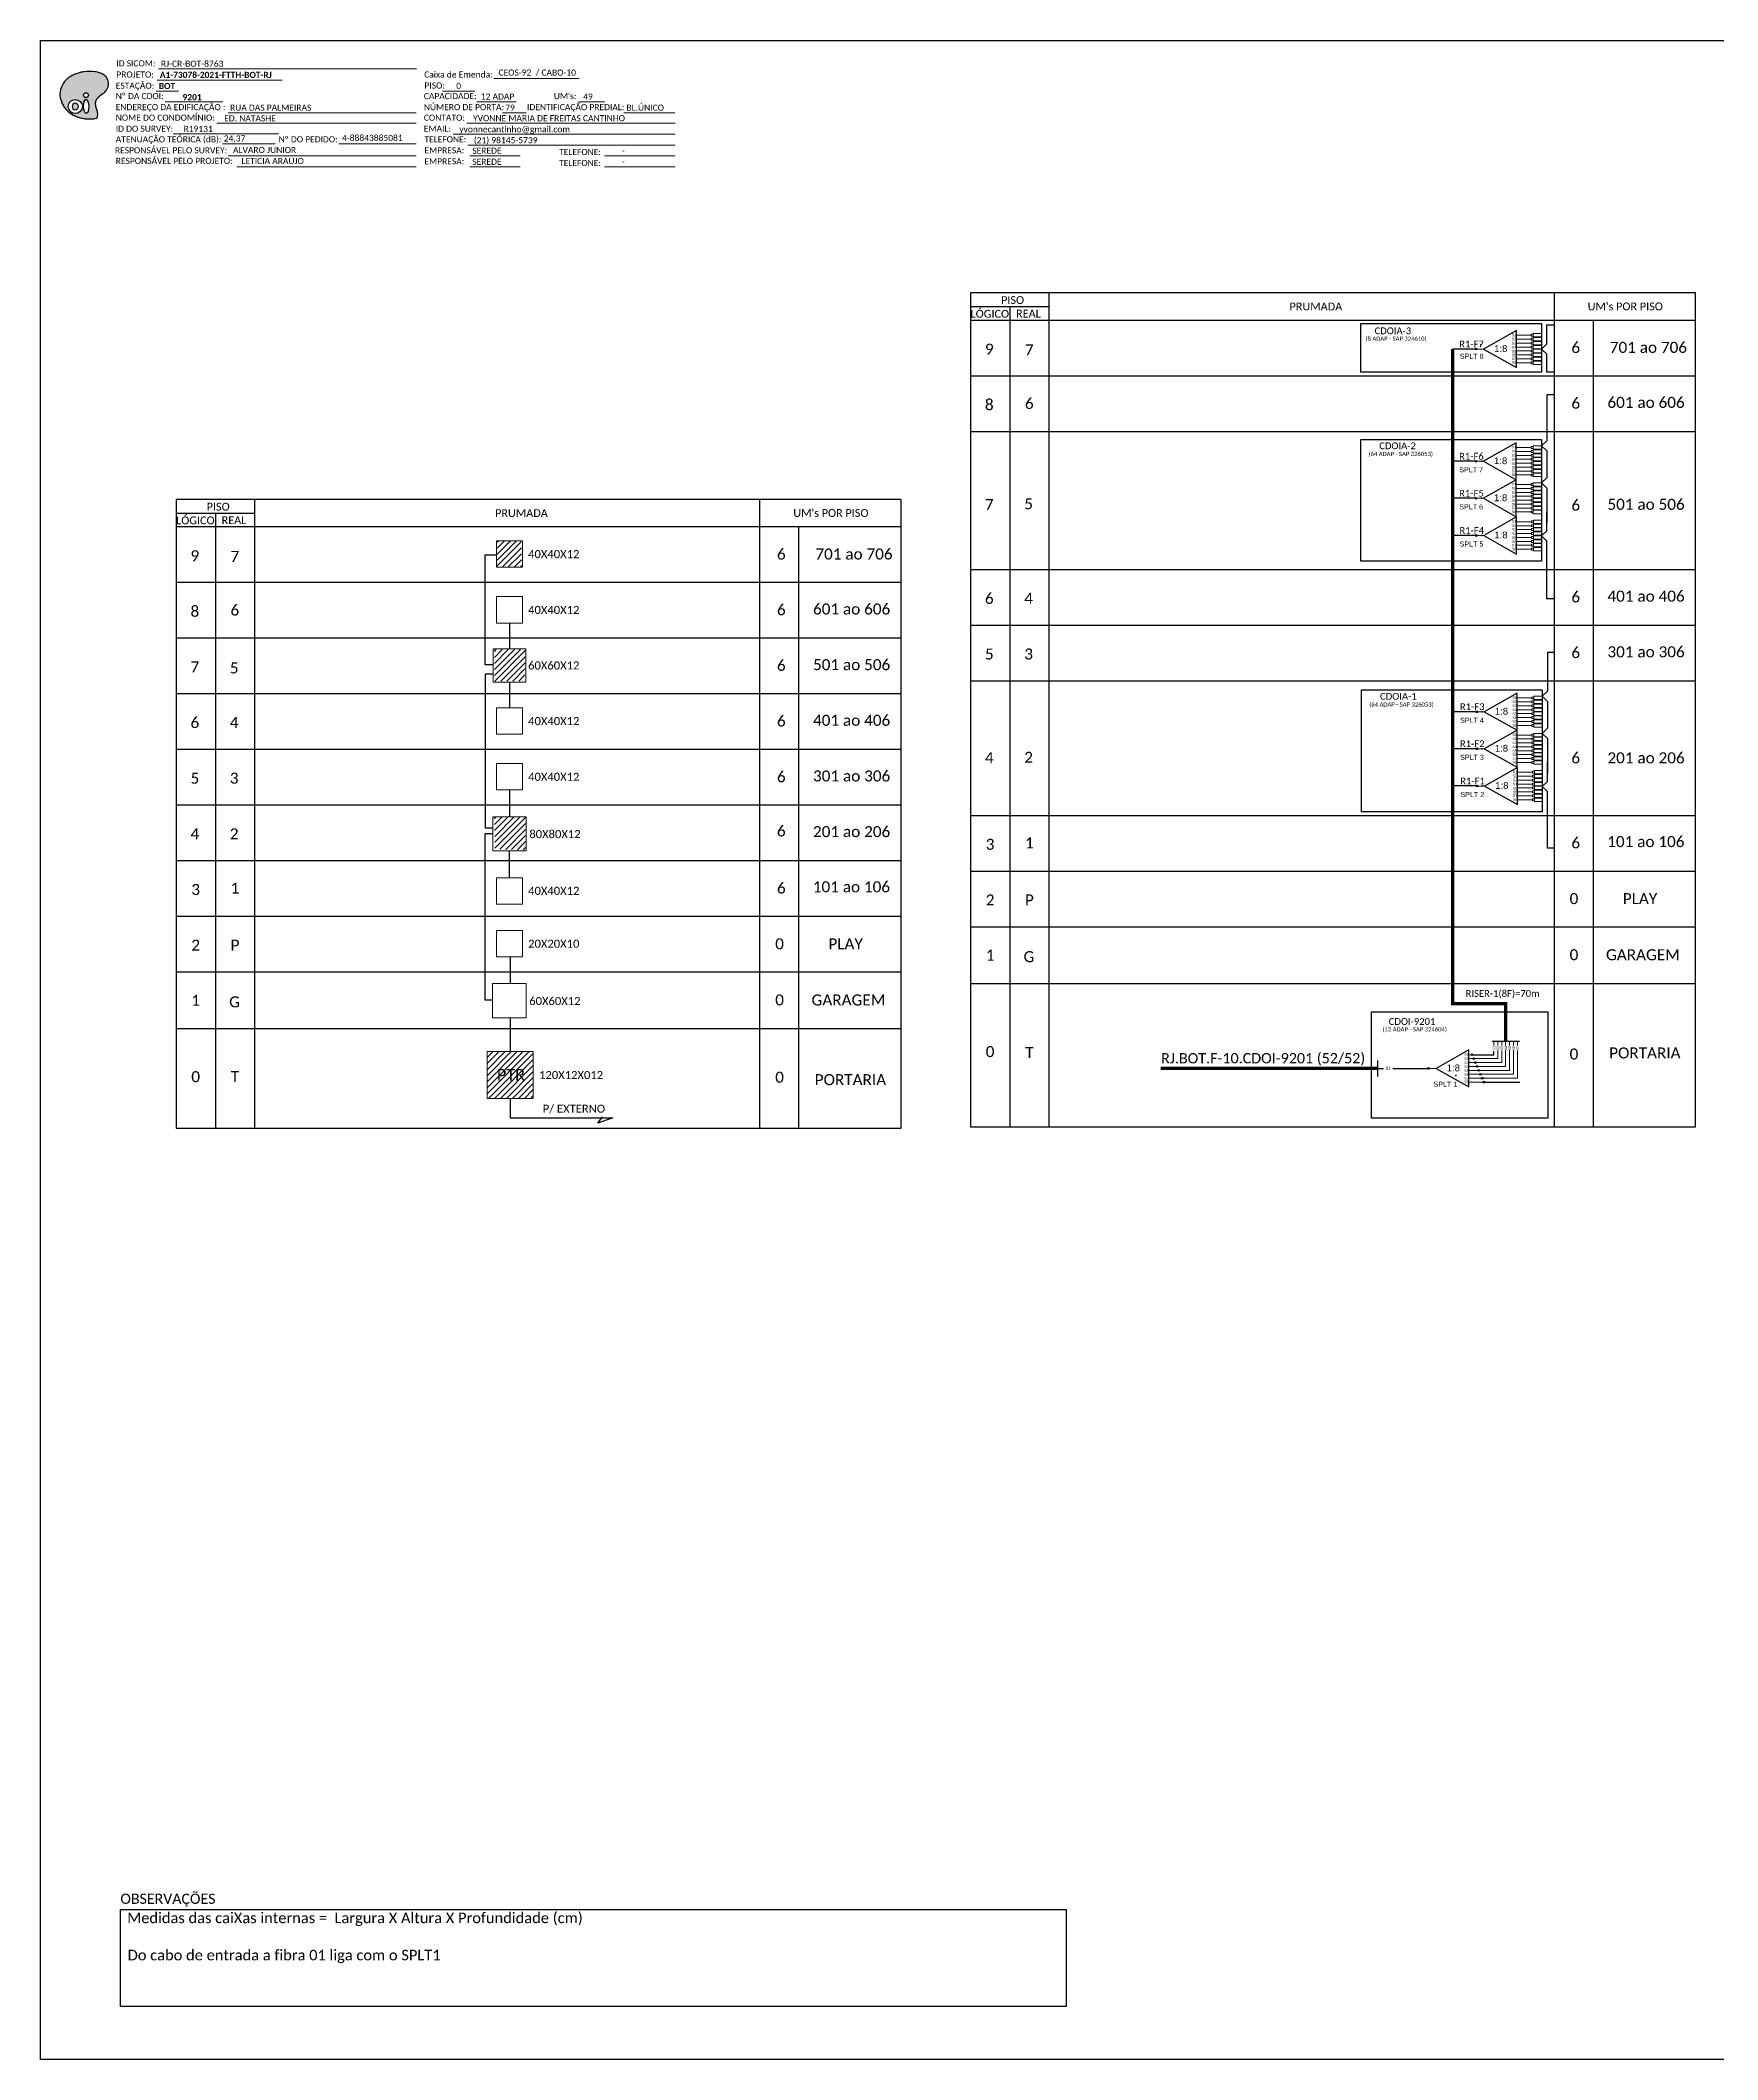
# Model space of a CAD drawing. Extents: x 0 to 841, y 0 to 594.
# Drawn here: x 0 to 493, y 0 to 594 of the extents above; entities that cross this region are included whole.
import ezdxf
from ezdxf.enums import TextEntityAlignment as Align

# ---------------------------------------------------------------- set-up
doc = ezdxf.new("R2010")
doc.units = 0
doc.styles.add('ARIAL', font='arial.ttf')
doc.styles.add('WMF-Calibri0', font='calibri.ttf')
doc.styles.add('WMF-Calibri1', font='calibrib.ttf')
doc.linetypes.add('RESERVA', pattern='A,0.5,-0.15,["RESERVA",Standard,S=0.18,R=0,X=0,Y=-0.1],-1.3', length=1.95)

# ---------------------------------------------------------------- blocks, each defined once
blk = doc.blocks.new('OI')
h = blk.add_hatch(color=40)
edge = h.paths.add_edge_path()
edge.add_spline(control_points=[(4.35, -0.67), (3.92, -0.99), (3.26, -1.5), (2.81, -2.59), (2.9, -3.5), (3.06, -4.27), (3.31, -4.85), (3.37, -5.39), (3.4, -5.88), (3.2, -6.4), (2.54, -6.61), (1.65, -6.63), (0.55, -6.67), (-0.56, -6.42), (-1.61, -6.14), (-2.77, -5.61), (-3.92, -4.77), (-4.89, -3.7), (-5.34, -2.65), (-5.6, -1.94), (-5.85, -0.96), (-5.71, 0.47), (-5.1, 2.02), (-4.14, 3.02), (-3.3, 3.61), (-2.37, 4.16), (-1.36, 4.44), (-0.56, 4.7), (0.79, 4.85), (2.24, 4.97), (3.79, 4.57), (4.67, 4.21), (5.44, 3.65), (5.76, 2.99), (6.03, 2.21), (6.01, 1.46), (5.72, 0.64), (5.31, 0.08), (4.88, -0.38), (4.51, -0.55), (4.35, -0.67)], knot_values=[0, 0, 0, 0, 1.60434, 2.417191, 3.427595, 4.282808, 4.776746, 5.304182, 5.888771, 6.258406, 6.858137, 7.79129, 8.986195, 10.124242, 11.187857, 12.242908, 13.953784, 15.414161, 16.515391, 17.349188, 17.675853, 19.552021, 21.515531, 22.568638, 23.63245, 24.621084, 25.782718, 26.745347, 27.142653, 29.870543, 31.004649, 31.921532, 32.709589, 33.801391, 34.042471, 35.192333, 35.971461, 36.628871, 37.254359, 37.836911, 37.836911, 37.836911, 37.836911], degree=3, periodic=0)
h.paths.add_polyline_path([(1.13, -0.87, -1), (-0.04, -0.87, -1)], flags=16)
edge = h.paths.add_edge_path(flags=16)
edge.add_ellipse((0.56, -3.59), major_axis=(-0.02, 1.71), ratio=0.361305, start_angle=0, end_angle=360)
h.paths.add_polyline_path([(-0.36, -3.62, -1), (-3.8, -3.62, -1)], flags=16)
edge = h.paths.add_edge_path(flags=0)
edge.add_ellipse((-2.08, -3.62), major_axis=(0, 0.885), ratio=0.758294, start_angle=0, end_angle=360)
at = {"color": 40}
for centre, radius in [((-2.08, -3.62), 1.72), ((0.54, -0.87), 0.587)]:
    blk.add_circle(centre, radius, dxfattribs=at)
blk.add_ellipse((-2.08, -3.62), major_axis=(0, 0.885), ratio=0.758294, start_param=-3.141592653589792, end_param=3.141592653589792, dxfattribs=at)
blk.add_ellipse((0.56, -3.59), major_axis=(-0.02, 1.71), ratio=0.361305, dxfattribs=at)
at = {"color": 40, "start_tangent": (-0.800898, -0.598801), "end_tangent": (-0.800898, -0.598801)}
blk.add_spline([(4.35, -0.67), (3.2, -1.78), (2.9, -2.54), (2.92, -3.55), (3.12, -4.38), (3.28, -4.85), (3.37, -5.37), (3.35, -5.95), (3.2, -6.29), (2.66, -6.55), (1.73, -6.63), (0.54, -6.62), (-0.58, -6.41), (-1.6, -6.11), (-2.56, -5.67), (-3.95, -4.67), (-4.89, -3.56), (-5.37, -2.56), (-5.64, -1.78), (-5.72, -1.46), (-5.63, 0.42), (-4.84, 2.22), (-4.13, 2.99), (-3.27, 3.62), (-2.4, 4.09), (-1.3, 4.47), (-0.37, 4.72), (0.02, 4.77), (2.75, 4.8), (3.85, 4.53), (4.69, 4.16), (5.31, 3.68), (5.85, 2.73), (5.93, 2.5), (5.94, 1.35), (5.67, 0.62), (5.29, 0.08), (4.84, -0.36), (4.35, -0.67)], degree=3, dxfattribs=at)
blk = doc.blocks.new('SPLITTER_')
blk.add_point((0, 0))
at = {"style": 'ARIAL', "flags": 4}
blk.add_attdef('SPLT', (0, -3.26), '', height=1.5, dxfattribs=at)
blk = doc.blocks.new('SPLT_1-8_SC-APC')
at = {"color": 1}
blk.add_lwpolyline([(-7.37, -2.1), (-17.04, -7.55), (-7.37, -13), (-7.37, -2.1)], dxfattribs=at)
at = {"color": 3, "lineweight": 0}
for points in [[(-2.99, -3.51), (-7.37, -3.51)], [(-7.37, -4.66), (-2.99, -4.66)], [(-7.37, -5.82), (-2.99, -5.82)], [(-2.41, -3.02), (-2.41, -4)], [(-2.41, -3.02), (0, -3.02)], [(-2.41, -4), (0, -4)], [(-2.41, -4.17), (-2.41, -5.16)], [(-2.41, -4.17), (0, -4.17)], [(-2.41, -5.16), (0, -5.16)], [(-2.41, -5.32), (-2.41, -6.31)], [(-2.41, -5.32), (0, -5.32)], [(-7.37, -6.97), (-2.99, -6.97)], [(-7.37, -8.12), (-2.99, -8.12)], [(-7.37, -9.28), (-2.99, -9.28)], [(-7.37, -10.43), (-2.99, -10.43)], [(-7.37, -11.58), (-2.99, -11.58)], [(-2.41, -6.31), (0, -6.31)], [(-2.41, -6.48), (-2.41, -7.46)], [(-2.41, -6.48), (0, -6.48)], [(-2.41, -7.46), (0, -7.46)], [(-2.41, -7.63), (-2.41, -8.62)], [(-2.41, -7.63), (0, -7.63)], [(-2.41, -8.62), (0, -8.62)], [(-2.41, -8.78), (-2.41, -9.77)], [(-2.41, -8.78), (0, -8.78)], [(-2.41, -9.77), (0, -9.77)], [(-2.41, -9.94), (-2.41, -10.92)], [(-2.41, -9.94), (0, -9.94)], [(-2.41, -10.92), (0, -10.92)], [(-2.41, -11.09), (-2.41, -12.08)], [(-2.41, -11.09), (0, -11.09)], [(-2.41, -12.08), (0, -12.08)]]:
    blk.add_lwpolyline(points, dxfattribs=at)
for points in [[(-2.99, -3.22), (-2.41, -3.22), (-2.41, -3.8), (-2.99, -3.8)], [(-2.99, -4.38), (-2.41, -4.38), (-2.41, -4.95), (-2.99, -4.95)], [(-2.99, -5.53), (-2.41, -5.53), (-2.41, -6.1), (-2.99, -6.1)], [(-2.99, -6.68), (-2.41, -6.68), (-2.41, -7.26), (-2.99, -7.26)], [(-2.99, -7.84), (-2.41, -7.84), (-2.41, -8.41), (-2.99, -8.41)], [(-2.99, -8.99), (-2.41, -8.99), (-2.41, -9.56), (-2.99, -9.56)], [(-2.99, -10.14), (-2.41, -10.14), (-2.41, -10.72), (-2.99, -10.72)], [(-2.99, -11.3), (-2.41, -11.3), (-2.41, -11.87), (-2.99, -11.87)]]:
    blk.add_lwpolyline(points, close=True, dxfattribs=at)
at = {"color": 1, "lineweight": 0}
blk.add_lwpolyline([(-17.04, -7.55), (-19.26, -7.55)], dxfattribs=at)
at = {"color": 1, "style": 'ARIAL'}
for s, height, p in [('S1', 0.75, (-8.74, -3.78)), ('S2', 0.75, (-8.74, -4.97)), ('S3', 0.75, (-8.74, -6.18)), ('1:8', 2, (-13.91, -8.4)), ('S4', 0.75, (-8.74, -7.36)), ('S5', 0.75, (-8.74, -8.57)), ('S6', 0.75, (-8.74, -9.69)), ('S7', 0.75, (-8.74, -10.78)), ('S8', 0.75, (-8.74, -11.9))]:
    blk.add_text(s, height=height, dxfattribs=at).set_placement(p)
blk = doc.blocks.new('SPLITTER FUTURO')
blk.add_point((0, 0))
at = {"style": 'ARIAL', "text_generation_flag": 6, "flags": 4}
for tag, p, height in [('SPLT', (-6.22, -4.1), 1.5), ('INSTAL.', (-6.25, -6.09), 1.25)]:
    blk.add_attdef(tag, p, '', height=height, rotation=180, dxfattribs=at)

msp = doc.modelspace()

# ---------------------------------------------------------------- hatches: boundary and pattern name
h = msp.add_hatch(color=3)
h.dxf.hatch_style = 1
edge = h.paths.add_edge_path()
edge.add_arc((422.39, 503.21), 0.242, 0, 360)
h = msp.add_hatch(color=3)
h.dxf.hatch_style = 1
edge = h.paths.add_edge_path()
edge.add_arc((422.39, 470.2), 0.256, -180, 180, ccw=False)
h = msp.add_hatch(color=3)
h.dxf.hatch_style = 1
edge = h.paths.add_edge_path()
edge.add_arc((422.39, 459.3), 0.256, -180, 180, ccw=False)
h = msp.add_hatch()
h.set_pattern_fill('ANSI31', color=1, scale=10, style=0)
h.set_pattern_definition([(45, (-481.6608, 49.5619), (-0.8838835, 0.8838835), [])])
h.paths.add_polyline_path([(141.49, 446.8), (134.45, 446.8), (134.32, 439.29), (141.63, 439.09)])
h.paths.add_polyline_path([(141.84, 437.88), (141.84, 437.88), (141.84, 443.03), (141.84, 443.03)], flags=24)
h = msp.add_hatch(color=3)
h.dxf.hatch_style = 1
edge = h.paths.add_edge_path()
edge.add_arc((422.5, 448.35), 0.256, -180, 180, ccw=False)
h = msp.add_hatch()
h.set_pattern_fill('ANSI31', color=1, scale=10, style=0)
h.set_pattern_definition([(45, (-482.2369, 17.6394), (-0.8838835, 0.8838835), [])])
h.paths.add_polyline_path([(142.67, 414.86), (133.6, 414.79), (133.6, 405.52), (142.53, 405.52)])
h.paths.add_polyline_path([(141.26, 405.96), (141.26, 405.96), (141.26, 411.1), (141.26, 411.1)], flags=24)
h = msp.add_hatch(color=3)
h.dxf.hatch_style = 1
edge = h.paths.add_edge_path()
edge.add_arc((422.63, 396.51), 0.256, -180, 180, ccw=False)
h = msp.add_hatch(color=3)
h.dxf.hatch_style = 1
edge = h.paths.add_edge_path()
edge.add_arc((422.63, 385.61), 0.256, -180, 180, ccw=False)
h = msp.add_hatch()
h.set_pattern_fill('ANSI31', color=1, scale=10, style=0)
h.set_pattern_definition([(45, (-457.8024, -17.5247), (-0.8838835, 0.8838835), [])])
h.paths.add_polyline_path([(156.27, 370.79), (165.7, 370.79), (165.7, 375.94), (156.27, 375.94)], flags=9)
h = msp.add_hatch(color=3)
h.dxf.hatch_style = 1
edge = h.paths.add_edge_path()
edge.add_arc((422.74, 374.67), 0.256, -180, 180, ccw=False)
h = msp.add_hatch()
h.set_pattern_fill('ANSI31', color=1, scale=10, style=0)
h.set_pattern_definition([(45, (-482.4231, -31.7301), (-0.8838835, 0.8838835), [])])
h.paths.add_polyline_path([(142.71, 365.38), (133.5, 365.58), (133.77, 356.11), (142.77, 355.86)])
h.paths.add_polyline_path([(141.08, 356.59), (141.08, 356.59), (141.08, 361.73), (141.08, 361.73)], flags=24)
h = msp.add_hatch()
h.set_pattern_fill('ANSI31', color=1, scale=10, style=0)
h.set_pattern_definition([(45, (-480.1577, -101.2024), (-0.8838835, 0.8838835), [])])
h.paths.add_polyline_path([(145.03, 296.52), (131.46, 296.52), (131.46, 282.76), (145.03, 282.76)])
h.paths.add_polyline_path([(133.92, 287.11), (143.34, 287.11), (143.34, 292.26), (133.92, 292.26)], flags=24)
h = msp.add_hatch(color=3)
h.dxf.hatch_style = 1
edge = h.paths.add_edge_path()
edge.add_arc((408.43, 291.58), 0.256, 0, 360)
h = msp.add_hatch(color=3)
h.dxf.hatch_style = 1
edge = h.paths.add_edge_path()
edge.add_arc((421.2, 295.62), 0.242, 0, 360)
h = msp.add_hatch(color=3)
h.dxf.hatch_style = 1
edge = h.paths.add_edge_path()
edge.add_arc((421.7, 294.47), 0.242, 0, 360)
h = msp.add_hatch(color=3)
h.dxf.hatch_style = 1
edge = h.paths.add_edge_path()
edge.add_arc((422.2, 293.31), 0.242, 0, 360)
h = msp.add_hatch(color=3)
h.dxf.hatch_style = 1
edge = h.paths.add_edge_path()
edge.add_arc((422.7, 292.16), 0.242, 0, 360)
h = msp.add_hatch(color=3)
h.dxf.hatch_style = 1
edge = h.paths.add_edge_path()
edge.add_arc((423.2, 291.01), 0.242, 0, 360)
h = msp.add_hatch(color=3)
h.dxf.hatch_style = 1
edge = h.paths.add_edge_path()
edge.add_arc((423.7, 289.85), 0.242, 0, 360)
h = msp.add_hatch(color=3)
h.dxf.hatch_style = 1
edge = h.paths.add_edge_path()
edge.add_arc((424.2, 288.7), 0.242, 0, 360)
h = msp.add_hatch(color=3)
h.dxf.hatch_style = 1
edge = h.paths.add_edge_path()
edge.add_arc((424.7, 287.55), 0.242, 0, 360)

# ---------------------------------------------------------------- linework, layer by layer
at = {"color": 5}
msp.add_line((422.39, 503.21), (415.53, 503.21), dxfattribs=at)
msp.add_lwpolyline([(0, 594), (841, 594), (841, 0), (0, 0)], close=True)
at = {"color": 7, "lineweight": 0}
for points in [[(34.35, 582.31), (71.14, 582.31)], [(34.74, 585.59), (110.71, 585.59)], [(133.39, 582.8), (158.52, 582.8)], [(34.06, 579.03), (40.61, 579.03)], [(118.34, 579.07), (127.83, 579.07)], [(36.72, 575.96), (53.69, 575.96)], [(55.29, 572.72), (110.55, 572.72)], [(128.39, 575.96), (140.01, 575.96)], [(135.98, 572.72), (142.92, 572.72)], [(158.33, 575.96), (166, 575.96)], [(171.67, 572.72), (186.71, 572.72)], [(39.04, 566.55), (70.09, 566.55)], [(51.88, 569.61), (110.55, 569.61)], [(121.47, 566.38), (186.74, 566.38)], [(125.51, 569.61), (186.74, 569.61)], [(53.58, 563.58), (69.09, 563.58)], [(55.29, 560.03), (110.55, 560.03)], [(87.81, 563.58), (110.57, 563.58)], [(125.75, 563.14), (186.74, 563.14)], [(126.36, 560.03), (141.16, 560.03)], [(165.97, 560.03), (186.74, 560.03)], [(57.78, 556.79), (110.55, 556.79)], [(126.36, 556.79), (141.16, 556.79)], [(165.97, 556.79), (186.74, 556.79)], [(421.2, 295.62), (420.32, 295.62)], [(421.2, 295.62), (420.32, 295.62)], [(420.32, 294.47), (421.7, 294.47)], [(420.32, 294.47), (421.7, 294.47)], [(420.32, 293.31), (422.2, 293.31)], [(420.32, 293.31), (422.2, 293.31)], [(420.32, 292.16), (422.7, 292.16)], [(420.32, 292.16), (422.7, 292.16)], [(420.32, 291.01), (423.2, 291.01)], [(420.32, 291.01), (423.2, 291.01)], [(420.32, 289.85), (423.7, 289.85)], [(420.32, 289.85), (423.7, 289.85)], [(420.32, 288.7), (424.2, 288.7)], [(420.32, 288.7), (424.2, 288.7)], [(420.32, 287.55), (424.7, 287.55)]]:
    msp.add_lwpolyline(points, dxfattribs=at)
at = {"color": 0}
for points in [[(486.96, 519.76), (273.64, 519.76)], [(296.79, 515.64), (273.64, 515.64)], [(253.22, 458.98), (39.91, 458.98)], [(63.05, 454.86), (39.91, 454.86)]]:
    msp.add_lwpolyline(points, dxfattribs=at)
for points in [[(273.64, 519.76), (273.64, 274.39), (486.96, 274.39), (486.96, 519.76)], [(296.79, 274.39), (296.79, 519.76)], [(445.37, 519.76), (445.37, 274.39)], [(273.64, 511.73), (486.96, 511.73)], [(285.22, 515.64), (285.22, 274.39)], [(456.94, 274.39), (456.94, 511.53)], [(273.64, 495.36), (486.96, 495.36)], [(273.64, 478.99), (486.96, 478.99)], [(39.91, 458.98), (39.91, 274), (253.22, 274), (253.22, 458.98)], [(63.05, 274), (63.05, 458.98)], [(211.63, 458.98), (211.63, 274)], [(51.48, 454.86), (51.48, 274)], [(39.91, 450.95), (253.22, 450.95)], [(223.2, 274), (223.2, 450.75)], [(39.91, 434.58), (253.22, 434.58)], [(273.64, 438.36), (486.96, 438.36)], [(273.64, 421.99), (486.96, 421.99)], [(39.91, 418.21), (253.22, 418.21)], [(273.64, 405.62), (486.96, 405.62)], [(39.91, 401.84), (253.22, 401.84)], [(39.91, 385.47), (253.22, 385.47)], [(39.91, 369.1), (253.22, 369.1)], [(273.64, 366.02), (486.96, 366.02)], [(39.91, 352.72), (253.22, 352.72)], [(273.64, 349.65), (486.96, 349.65)], [(39.91, 336.35), (253.22, 336.35)], [(273.64, 333.28), (486.96, 333.28)], [(39.91, 319.98), (253.22, 319.98)], [(273.64, 316.6), (486.96, 316.6)], [(39.91, 303.3), (253.22, 303.3)]]:
    msp.add_lwpolyline(points)
at = {"color": 1}
for points in [[(388.52, 510.75), (441.65, 510.75), (441.65, 496.43), (388.52, 496.43)], [(388.5, 476.62), (441.62, 476.62), (441.62, 440.79), (388.5, 440.79)], [(388.73, 402.94), (441.86, 402.94), (441.86, 367.1), (388.73, 367.1)], [(391.65, 308.18), (443.54, 308.18), (443.54, 276.91), (391.65, 276.91)]]:
    msp.add_lwpolyline(points, close=True, dxfattribs=at)
at = {"color": 3}
for points in [[(445.37, 496.4), (443.22, 496.4), (443.22, 501.7), (441.65, 503.21), (443.22, 504.72), (443.22, 510.36), (445.37, 510.36)], [(445.37, 489.7), (443.2, 489.7), (443.19, 476.23), (441.62, 474.73), (443.19, 473.22), (443.19, 465.34), (441.62, 463.83), (443.19, 462.32), (443.19, 452.05), (443.19, 452.05)], [(445.37, 429.74), (443.2, 429.74), (443.2, 446.71), (441.63, 448.21), (443.2, 449.72), (443.2, 455.36), (443.2, 455.36)], [(133.18, 410.29), (130.83, 410.29), (130.83, 442.67), (134.19, 442.67)], [(138.03, 422.6), (138.03, 415.04)], [(445.37, 413.98), (443.44, 413.98), (443.43, 402.55), (441.86, 401.04), (443.43, 399.53), (443.43, 391.65), (441.86, 390.14), (443.43, 388.63), (443.43, 378.36), (443.43, 378.36)], [(133.18, 407.55), (130.83, 407.55), (130.83, 362.39), (133.08, 362.39)], [(138.02, 405.22), (138.02, 397.67)], [(445.37, 356.37), (443.44, 356.37), (443.44, 373.02), (441.87, 374.52), (443.44, 376.03), (443.44, 381.67), (443.44, 381.67)], [(138.03, 373.53), (138.03, 365.62)], [(132.96, 311.64), (130.83, 311.64), (130.83, 360.64), (133.08, 360.64)], [(138.03, 347.67), (138.03, 355.58)], [(138.25, 324.41), (138.25, 316.52)], [(138.25, 306.48), (138.25, 296.23)], [(393.49, 291.58), (395.22, 291.58)], [(397.95, 291.58), (408.46, 291.58)]]:
    msp.add_lwpolyline(points, dxfattribs=at)
at = {"color": 5, "const_width": 1}
msp.add_lwpolyline([(415.53, 503.21), (415.53, 310.66), (431.12, 310.66), (431.12, 299.62)], dxfattribs=at)
at = {"color": 5}
for points in [[(422.36, 470.2), (415.53, 470.2)], [(422.36, 459.3), (415.53, 459.3)], [(422.47, 448.35), (415.53, 448.35)], [(422.6, 396.51), (415.53, 396.51)], [(422.6, 385.61), (415.53, 385.61)], [(422.71, 374.67), (415.53, 374.67)], [(427.11, 299.62), (435.16, 299.62)], [(421.44, 295.62), (427.64, 295.62), (427.64, 296.66)]]:
    msp.add_lwpolyline(points, dxfattribs=at)
at = {"color": 1, "lineweight": 0}
for points in [[(141.85, 446.78), (134.19, 446.78), (134.19, 439.01), (141.85, 439.01)], [(142.86, 415.04), (133.18, 415.04), (133.18, 405.22), (142.86, 405.22)], [(142.98, 365.62), (133.08, 365.62), (133.08, 355.58), (142.98, 355.58)], [(131.46, 296.52), (145.03, 296.52), (145.03, 282.76), (131.46, 282.76)]]:
    msp.add_lwpolyline(points, close=True, dxfattribs=at)
at = {"lineweight": 0}
for points in [[(141.86, 430.37), (134.2, 430.37), (134.2, 422.6), (141.86, 422.6)], [(141.85, 397.67), (134.19, 397.67), (134.19, 389.9), (141.85, 389.9)], [(141.85, 381.29), (134.19, 381.29), (134.19, 373.53), (141.85, 373.53)], [(141.85, 339.9), (134.19, 339.9), (134.19, 347.67), (141.85, 347.67)], [(141.85, 332.18), (134.19, 332.18), (134.19, 324.41), (141.85, 324.41)], [(142.95, 316.52), (133.04, 316.52), (133.04, 306.48), (142.95, 306.48)]]:
    msp.add_lwpolyline(points, close=True, dxfattribs=at)
at = {"color": 1}
for points in [[(420.32, 297.03), (410.65, 291.58), (420.32, 286.13), (420.32, 297.03)], [(420.32, 297.03), (410.65, 291.58), (420.32, 286.13), (420.32, 297.03)], [(393.49, 289.22), (393.49, 293.94)], [(138.25, 282.76), (138.25, 277.06), (168.39, 277.06)], [(163.97, 275.47), (165.38, 277.3)], [(168.39, 277.06), (163.97, 275.47)]]:
    msp.add_lwpolyline(points, dxfattribs=at)
at = {"color": 5, "lineweight": 0}
for points in [[(427.64, 299.62), (427.64, 298.3)], [(428.8, 299.62), (428.8, 298.33)], [(429.96, 299.62), (429.96, 298.33)], [(431.11, 299.62), (431.11, 298.33)], [(432.27, 299.62), (432.27, 298.33)], [(433.43, 299.62), (433.43, 298.33)], [(434.58, 299.6), (434.58, 298.32)], [(421.94, 294.47), (428.8, 294.47), (428.8, 296.91)], [(422.44, 293.31), (429.95, 293.31), (429.95, 296.9)], [(422.94, 292.16), (431.11, 292.16), (431.11, 296.91)], [(423.44, 291.01), (432.27, 291.01), (432.27, 296.91)], [(423.94, 289.85), (433.42, 289.85), (433.42, 296.91)], [(424.2, 288.7), (434.58, 288.7), (434.58, 296.9)]]:
    msp.add_lwpolyline(points, dxfattribs=at)
at = {"color": 1, "const_width": 1}
msp.add_lwpolyline([(329.64, 291.63), (393.49, 291.63)], dxfattribs=at)
at = {"color": 1, "lineweight": 0}
msp.add_lwpolyline([(410.65, 291.58), (408.43, 291.58)], dxfattribs=at)
msp.add_lwpolyline([(410.65, 291.58), (408.43, 291.58)], dxfattribs=at)
at = {"color": 8, "linetype": 'RESERVA', "ltscale": 4}
msp.add_lwpolyline([(424.7, 287.55), (435.28, 287.55)], dxfattribs=at)
at = {"color": 0}
msp.add_lwpolyline([(23.56, 44.2), (301.81, 44.2), (301.81, 15.6), (23.56, 15.6)], close=True, dxfattribs=at)
at = {"color": 3}
for centre, radius in [((422.39, 503.21), 0.242), ((422.39, 470.2), 0.256), ((422.39, 459.3), 0.256), ((422.5, 448.35), 0.256), ((422.63, 396.51), 0.256), ((422.63, 385.61), 0.256), ((422.74, 374.67), 0.256), ((408.43, 291.58), 0.256), ((421.2, 295.62), 0.242), ((421.7, 294.47), 0.242), ((422.2, 293.31), 0.242), ((422.7, 292.16), 0.242), ((423.2, 291.01), 0.242), ((423.2, 291.01), 0.242), ((423.7, 289.85), 0.242), ((423.7, 289.85), 0.242), ((424.2, 288.7), 0.242), ((424.2, 288.7), 0.242), ((424.7, 287.55), 0.242), ((424.7, 287.55), 0.242)]:
    msp.add_circle(centre, radius, dxfattribs=at)

# ---------------------------------------------------------------- block references
at = {"color": 7, "xscale": 1.213923925138498, "yscale": 1.213923925184645, "zscale": 1.213923925163967, "rotation": 0.1532896023337312}
msp.add_blockref('OI', (12.77, 578.94), dxfattribs=at)
at = {"color": 3}
for p in [(441.65, 510.75), (441.62, 477.74), (441.62, 466.85), (441.73, 455.9), (441.86, 404.06), (441.86, 393.16), (441.97, 382.21)]:
    msp.add_blockref('SPLT_1-8_SC-APC', p, dxfattribs=at)
ref = msp.add_blockref('SPLITTER FUTURO', (423.85, 504.42))
ref.add_attrib('SPLT', 'SPLT 8', (417.63, 500.32), dxfattribs={"height": 1.5, "rotation": 180, "style": 'ARIAL', "text_generation_flag": 6})
ref = msp.add_blockref('SPLITTER_', (424.01, 470.2), dxfattribs=dict(xscale=-1))
ref.add_attrib('SPLT', 'SPLT 7', (417.48, 466.94), dxfattribs={"height": 1.5, "style": 'ARIAL'})
ref = msp.add_blockref('SPLITTER_', (424.01, 459.3), dxfattribs=dict(xscale=-1))
ref.add_attrib('SPLT', 'SPLT 6', (417.48, 456.04), dxfattribs={"height": 1.5, "style": 'ARIAL'})
ref = msp.add_blockref('SPLITTER_', (424.11, 448.35), dxfattribs=dict(xscale=-1))
ref.add_attrib('SPLT', 'SPLT 5', (417.58, 445.09), dxfattribs={"height": 1.5, "style": 'ARIAL'})
ref = msp.add_blockref('SPLITTER_', (424.25, 396.51), dxfattribs=dict(xscale=-1))
ref.add_attrib('SPLT', 'SPLT 4', (417.72, 393.25), dxfattribs={"height": 1.5, "style": 'ARIAL'})
ref = msp.add_blockref('SPLITTER_', (424.25, 385.61), dxfattribs=dict(xscale=-1))
ref.add_attrib('SPLT', 'SPLT 3', (417.72, 382.35), dxfattribs={"height": 1.5, "style": 'ARIAL'})
ref = msp.add_blockref('SPLITTER_', (424.35, 374.67), dxfattribs=dict(xscale=-1))
ref.add_attrib('SPLT', 'SPLT 2', (417.82, 371.4), dxfattribs={"height": 1.5, "style": 'ARIAL'})
ref = msp.add_blockref('SPLITTER_', (416.43, 289.46), dxfattribs=dict(xscale=-1))
ref.add_attrib('SPLT', 'SPLT 1', (409.9, 286.2), dxfattribs={"height": 1.5, "style": 'ARIAL'})

# ---------------------------------------------------------------- texts
at = {"color": 7, "lineweight": 0, "style": 'WMF-Calibri0'}
for s, height, p in [('ID SICOM:', 1.793, (22.34, 586.34)), ('PROJETO: ', 1.793, (22.34, 583.06)), ('Caixa de Emenda:', 1.7927, (112.93, 583.06)), ('ESTAÇÃO:', 1.793, (22.17, 579.78)), ('Nº DA CDOI:', 1.7927, (22.17, 576.71)), ('CAPACIDADE:', 1.7927, (112.82, 576.71)), ('PISO:', 1.793, (113, 579.82)), ("UM's:", 1.793, (151.07, 576.71)), ('ENDEREÇO DA EDIFICAÇÃO :', 1.7927, (22.17, 573.47)), ('NOME DO CONDOMÍNIO:', 1.7927, (22.17, 570.36)), ('CONTATO:', 1.793, (112.82, 570.36)), ('NÚMERO DE PORTA:', 1.7927, (112.82, 573.47)), ('IDENTIFICAÇÃO PREDIAL:', 1.7927, (143.19, 573.47)), ('ATENUAÇÃO TEÓRICA (dB):', 1.7927, (22.17, 564.01)), ('ID DO SURVEY:', 1.7927, (22.17, 567.12)), ('Nº DO PEDIDO:', 1.7927, (70.1, 564.01)), ('EMAIL:', 1.793, (112.82, 567.12)), ('TELEFONE:', 1.793, (113, 564.01)), ('RESPONSÁVEL PELO SURVEY:', 1.7927, (21.93, 560.77)), ('RESPONSÁVEL PELO PROJETO:', 1.7927, (22.17, 557.66)), ('EMPRESA:', 1.793, (113, 560.77)), ('EMPRESA:', 1.793, (113, 557.54)), ('TELEFONE:', 1.793, (152.61, 560.27)), ('TELEFONE:', 1.793, (152.61, 557.03))]:
    msp.add_text(s, height=height, dxfattribs=at).set_placement(p)
at = {"color": 7}
for s, height, style, p in [('A1-73078-2021-FTTH-BOT-RJ', 1.7927, 'WMF-Calibri1', (35.15, 582.96)), ('CEOS-92  / CABO-10', 1.7927, 'WMF-Calibri0', (134.78, 583.64)), ('BOT', 1.793, 'WMF-Calibri1', (34.85, 579.68)), ('0', 1.79, 'WMF-Calibri0', (122.36, 579.72)), ('12 ADAP', 1.793, 'WMF-Calibri0', (129.57, 576.58)), ('49', 1.793, 'WMF-Calibri0', (159.69, 576.56)), ('ED. NATASHE', 1.7927, 'WMF-Calibri0', (54.08, 570.19)), ('RUA DAS PALMEIRAS ', 1.7927, 'WMF-Calibri0', (55.8, 573.31)), ('YVONNE MARIA DE FREITAS CANTINHO', 1.7927, 'WMF-Calibri0', (127.29, 570.21)), ('79', 1.793, 'WMF-Calibri0', (136.79, 573.32)), ('BL.ÚNICO', 1.793, 'WMF-Calibri0', (172.43, 573.32)), ('R19131', 1.793, 'WMF-Calibri0', (42.13, 567.08)), ('24,37', 1.793, 'WMF-Calibri0', (53.95, 564.25)), ('4-88843885081 ', 1.7927, 'WMF-Calibri0', (88.75, 564.42)), ('yvonnecantinho@gmail.com', 1.7927, 'WMF-Calibri0', (123.25, 566.97)), ('(21) 98145-5739', 1.7927, 'WMF-Calibri0', (127.53, 563.74)), ('ALVARO JUNIOR', 1.7927, 'WMF-Calibri0', (56.69, 560.87)), ('LETICIA ARAUJO', 1.7927, 'WMF-Calibri0', (59.18, 557.63)), ('SEREDE', 1.793, 'WMF-Calibri0', (127.07, 560.63)), ('SEREDE', 1.793, 'WMF-Calibri0', (127.07, 557.39)), ('       -', 1.793, 'WMF-Calibri0', (166.67, 560.63)), ('       -    ', 1.7927, 'WMF-Calibri0', (166.67, 557.39)), ('701 ao 706', 3.24, 'WMF-Calibri0', (461.76, 502.07)), ('601 ao 606', 3.24, 'WMF-Calibri0', (461.07, 485.89)), ('501 ao 506', 3.24, 'WMF-Calibri0', (461.07, 455.91)), ('40X40X12', 2.373, 'WMF-Calibri0', (143.51, 441.68)), ('701 ao 706', 3.24, 'WMF-Calibri0', (228.02, 441.29)), ('601 ao 606', 3.24, 'WMF-Calibri0', (227.33, 425.12)), ('401 ao 406', 3.24, 'WMF-Calibri0', (461.07, 428.89)), ('40X40X12', 2.373, 'WMF-Calibri0', (143.51, 425.27)), ('301 ao 306', 3.24, 'WMF-Calibri0', (461.07, 412.52)), ('60X60X12', 2.373, 'WMF-Calibri0', (143.51, 408.94)), ('501 ao 506', 3.24, 'WMF-Calibri0', (227.33, 408.74)), ('40X40X12', 2.373, 'WMF-Calibri0', (143.51, 392.57)), ('401 ao 406', 3.24, 'WMF-Calibri0', (227.33, 392.37)), ('201 ao 206', 3.24, 'WMF-Calibri0', (461.07, 381.33)), ('40X40X12', 2.373, 'WMF-Calibri0', (143.51, 376.19)), ('301 ao 306', 3.24, 'WMF-Calibri0', (227.33, 376)), ('201 ao 206', 3.24, 'WMF-Calibri0', (227.33, 359.63)), ('80X80X12', 2.373, 'WMF-Calibri0', (143.87, 359.33)), ('101 ao 106', 3.24, 'WMF-Calibri0', (461.01, 356.69)), ('40X40X12', 2.373, 'WMF-Calibri0', (143.51, 342.64)), ('101 ao 106', 3.24, 'WMF-Calibri0', (227.27, 343.39)), ('PLAY', 3.24, 'WMF-Calibri0', (465.6, 339.9)), ('20X20X10', 2.373, 'WMF-Calibri0', (143.51, 327.08)), ('PLAY', 3.24, 'WMF-Calibri0', (231.86, 326.61)), ('GARAGEM', 3.24, 'WMF-Calibri0', (460.64, 323.4)), ('60X60X12', 2.373, 'WMF-Calibri0', (143.84, 310.23)), ('GARAGEM', 3.24, 'WMF-Calibri0', (226.9, 310.1)), ('PORTARIA', 3.24, 'WMF-Calibri0', (461.57, 294.52)), ('PTR', 3.433, 'WMF-Calibri0', (134.32, 287.99)), ('120X12X012', 2.373, 'WMF-Calibri0', (146.73, 288.45)), ('PORTARIA', 3.24, 'WMF-Calibri0', (227.83, 286.66)), ('P/ EXTERNO', 2.373, 'WMF-Calibri0', (147.81, 278.55))]:
    msp.add_text(s, height=height, dxfattribs=dict(at, style=style)).set_placement(p)
at = {"color": 7, "style": 'WMF-Calibri1'}
msp.add_text('9201', height=1.793, dxfattribs=at).set_placement((44.64, 576.4), align=Align.CENTER)
at = {"color": 0, "style": 'WMF-Calibri0'}
for s, p in [('     PISO', (278.61, 516.45)), ('PRUMADA', (367.52, 514.57)), ("UM's POR PISO", (455.25, 514.59)), ('  LÓGICO', (272.06, 512.42)), ('    REAL', (283.82, 512.48)), ('     PISO', (44.87, 455.67)), ('  LÓGICO', (38.32, 451.64)), ('    REAL', (50.08, 451.7)), ('PRUMADA', (133.78, 453.79)), ("UM's POR PISO", (221.52, 453.82))]:
    msp.add_text(s, height=2.3, dxfattribs=at).set_placement(p)
at = {"color": 1, "style": 'WMF-Calibri0'}
for s, p in [('(8 ADAP - SAP 324610)', (398.87, 505.63)), ('(64 ADAP - SAP 326053)', (400.24, 471.71)), ('(64 ADAP - SAP 326053)', (400.47, 398.02)), ('(12 ADAP - SAP 324604)', (404.36, 302.46))]:
    msp.add_text(s, height=1.25, dxfattribs=at).set_placement(p, align=Align.CENTER)
at = {"color": 1}
for s, height, style, p in [('CDOIA-3', 2, 'WMF-Calibri0', (392.56, 507.56)), ('CDOIA-2', 2, 'WMF-Calibri0', (393.93, 473.73)), ('CDOIA-1', 2, 'WMF-Calibri0', (394.17, 400.04)), ('CDOI-9201', 2, 'WMF-Calibri0', (396.73, 304.38)), ('1:8', 2, 'ARIAL', (413.78, 290.73)), ('1:8', 2, 'ARIAL', (413.78, 290.73)), ('S1', 0.75, 'ARIAL', (418.95, 295.35)), ('S1', 0.75, 'ARIAL', (418.95, 295.35)), ('S2', 0.75, 'ARIAL', (418.95, 294.16)), ('S2', 0.75, 'ARIAL', (418.95, 294.16)), ('S3', 0.75, 'ARIAL', (418.95, 292.95)), ('S3', 0.75, 'ARIAL', (418.95, 292.95)), ('S4', 0.75, 'ARIAL', (418.95, 291.77)), ('S4', 0.75, 'ARIAL', (418.95, 291.77)), ('S5', 0.75, 'ARIAL', (418.95, 290.56)), ('S5', 0.75, 'ARIAL', (418.95, 290.56)), ('S6', 0.75, 'ARIAL', (418.95, 289.44)), ('S6', 0.75, 'ARIAL', (418.95, 289.44)), ('S7', 0.75, 'ARIAL', (418.95, 288.34)), ('S7', 0.75, 'ARIAL', (418.95, 288.34)), ('S8', 0.75, 'ARIAL', (418.95, 287.23)), ('S8', 0.75, 'ARIAL', (418.95, 287.23))]:
    msp.add_text(s, height=height, dxfattribs=dict(at, style=style)).set_placement(p)
at = {"color": 5, "style": 'WMF-Calibri0'}
for s, p in [('R1-F7', (417.45, 503.68)), ('R1-F6', (417.43, 470.67)), ('R1-F5', (417.43, 459.78)), ('R1-F4', (417.53, 448.83)), ('R1-F3', (417.67, 396.99)), ('R1-F2', (417.67, 386.09)), ('R1-F1', (417.77, 375.14)), ('RISER-1(8F)=70m', (419.34, 312.63))]:
    msp.add_text(s, height=2, dxfattribs=at).set_placement(p)
at = {"color": 7, "style": 'WMF-Calibri0'}
for s, p in [('7', (290.96, 502.99)), ('6', (290.96, 487.19)), ('7', (57.22, 442.21)), ('6', (57.22, 426.41))]:
    msp.add_text(s, height=3.24, dxfattribs=at).set_placement(p, align=Align.MIDDLE_CENTER)
at = {"style": 'ARIAL'}
for s, p in [('01', (427.69, 297.59)), ('02', (428.85, 297.59)), ('03', (430.01, 297.59)), ('04', (431.17, 297.59)), ('05', (432.32, 297.59)), ('06', (433.48, 297.59)), ('07', (434.64, 297.58))]:
    msp.add_text(s, height=0.75, rotation=90, dxfattribs=at).set_placement(p, align=Align.MIDDLE_CENTER)
at = {"color": 1, "style": 'WMF-Calibri0'}
msp.add_text('RJ.BOT.F-10.CDOI-9201 (52/52)', height=3.0261, dxfattribs=at).set_placement((359.77, 294.58, 5.64), align=Align.MIDDLE_CENTER)
at = {"style": 'ARIAL'}
msp.add_text('01', height=1, dxfattribs=at).set_placement((396.61, 291.58), align=Align.MIDDLE_CENTER)
at = {"style": 'WMF-Calibri0'}
msp.add_text('OBSERVAÇÕES', height=3, dxfattribs=at).set_placement((23.54, 45.82))
at = {"color": 7, "attachment_point": 1}
for s, insert, char_height, width, style in [('\\C256;\\fCalibri|b0|i0|c0|p34;RJ-CR-BOT-8763\\P', (35.47, 588.03), 1.7927, 42.385, 'WMF-Calibri1'), ('Medidas das caiXas internas =  Largura X Altura X Profundidade (cm)', (25.54, 43.25), 3.1049, 511.413, 'WMF-Calibri0'), ('Do cabo de entrada a fibra 01 liga com o SPLT1\\P\\P', (25.69, 32.3), 3.1049, 511.413, 'WMF-Calibri0')]:
    msp.add_mtext(s, dxfattribs=dict(at, insert=insert, char_height=char_height, width=width, style=style))
at = {"color": 7, "style": 'WMF-Calibri0'}
for tag, flags, p in [('6', 4, (451.74, 503.66)), ('9', 4, (279.19, 503.16)), ('8', 4, (279.19, 486.85)), ('6', 4, (451.74, 487.29)), ('7', 4, (279.19, 457.49)), ('5', 4, (290.76, 457.69)), ('6', 4, (451.74, 457.29)), ('9', 4, (45.45, 442.38)), ('6', 4, (218, 442.88)), ('8', 4, (45.45, 426.07)), ('6', 4, (218, 426.51)), ('6', 4, (279.19, 429.85)), ('4', 4, (290.76, 429.87)), ('6', 4, (451.74, 430.29)), ('7', 4, (45.45, 409.7)), ('5', 4, (57.02, 409.4)), ('6', 4, (218, 410.14)), ('5', 4, (279.19, 413.48)), ('3', 4, (290.76, 413.5)), ('6', 4, (451.74, 413.92)), ('6', 4, (45.45, 393.33)), ('4', 4, (57.02, 393.35)), ('6', 4, (218, 393.77)), ('4', 4, (279.19, 382.99)), ('2', 4, (290.76, 383.11)), ('6', 4, (451.74, 382.95)), ('5', 4, (45.45, 376.96)), ('3', 4, (57.02, 376.97)), ('6', 4, (218, 377.39)), ('6', 4, (218, 361.44)), ('4', 4, (45.45, 360.59)), ('2', 4, (57.02, 360.6)), ('3', 4, (279.43, 357.51)), ('1', 4, (291, 357.94)), ('6', 4, (451.74, 357.95)), ('3', 4, (45.69, 344.22)), ('1', 4, (57.26, 344.64)), ('6', 4, (218, 344.65)), ('2', 4, (279.43, 341.14)), ('P', 4, (291, 341.15)), ('0', 4, (451.22, 341.54)), ('2', 4, (45.69, 327.84)), ('P', 4, (57.26, 327.86)), ('0', 4, (217.49, 328.24)), ('1', 4, (279.43, 324.91)), ('G', 4, (290.87, 324.46)), ('0', 4, (451.22, 325.03)), ('1', 4, (45.69, 311.62)), ('G', 4, (57.13, 311.16)), ('0', 4, (217.49, 311.74)), ('0', 4, (279.43, 296.53)), ('T', 12, (291, 296.24)), ('0', 4, (451.22, 295.82)), ('0', 4, (45.69, 289.16)), ('T', 12, (57.26, 289.19)), ('0', 4, (217.49, 288.99))]:
    msp.add_attdef(tag, text='XX', height=3.24, dxfattribs=dict(at, flags=flags)).set_placement(p, align=Align.MIDDLE_CENTER)

doc.saveas('drawing.dxf')
